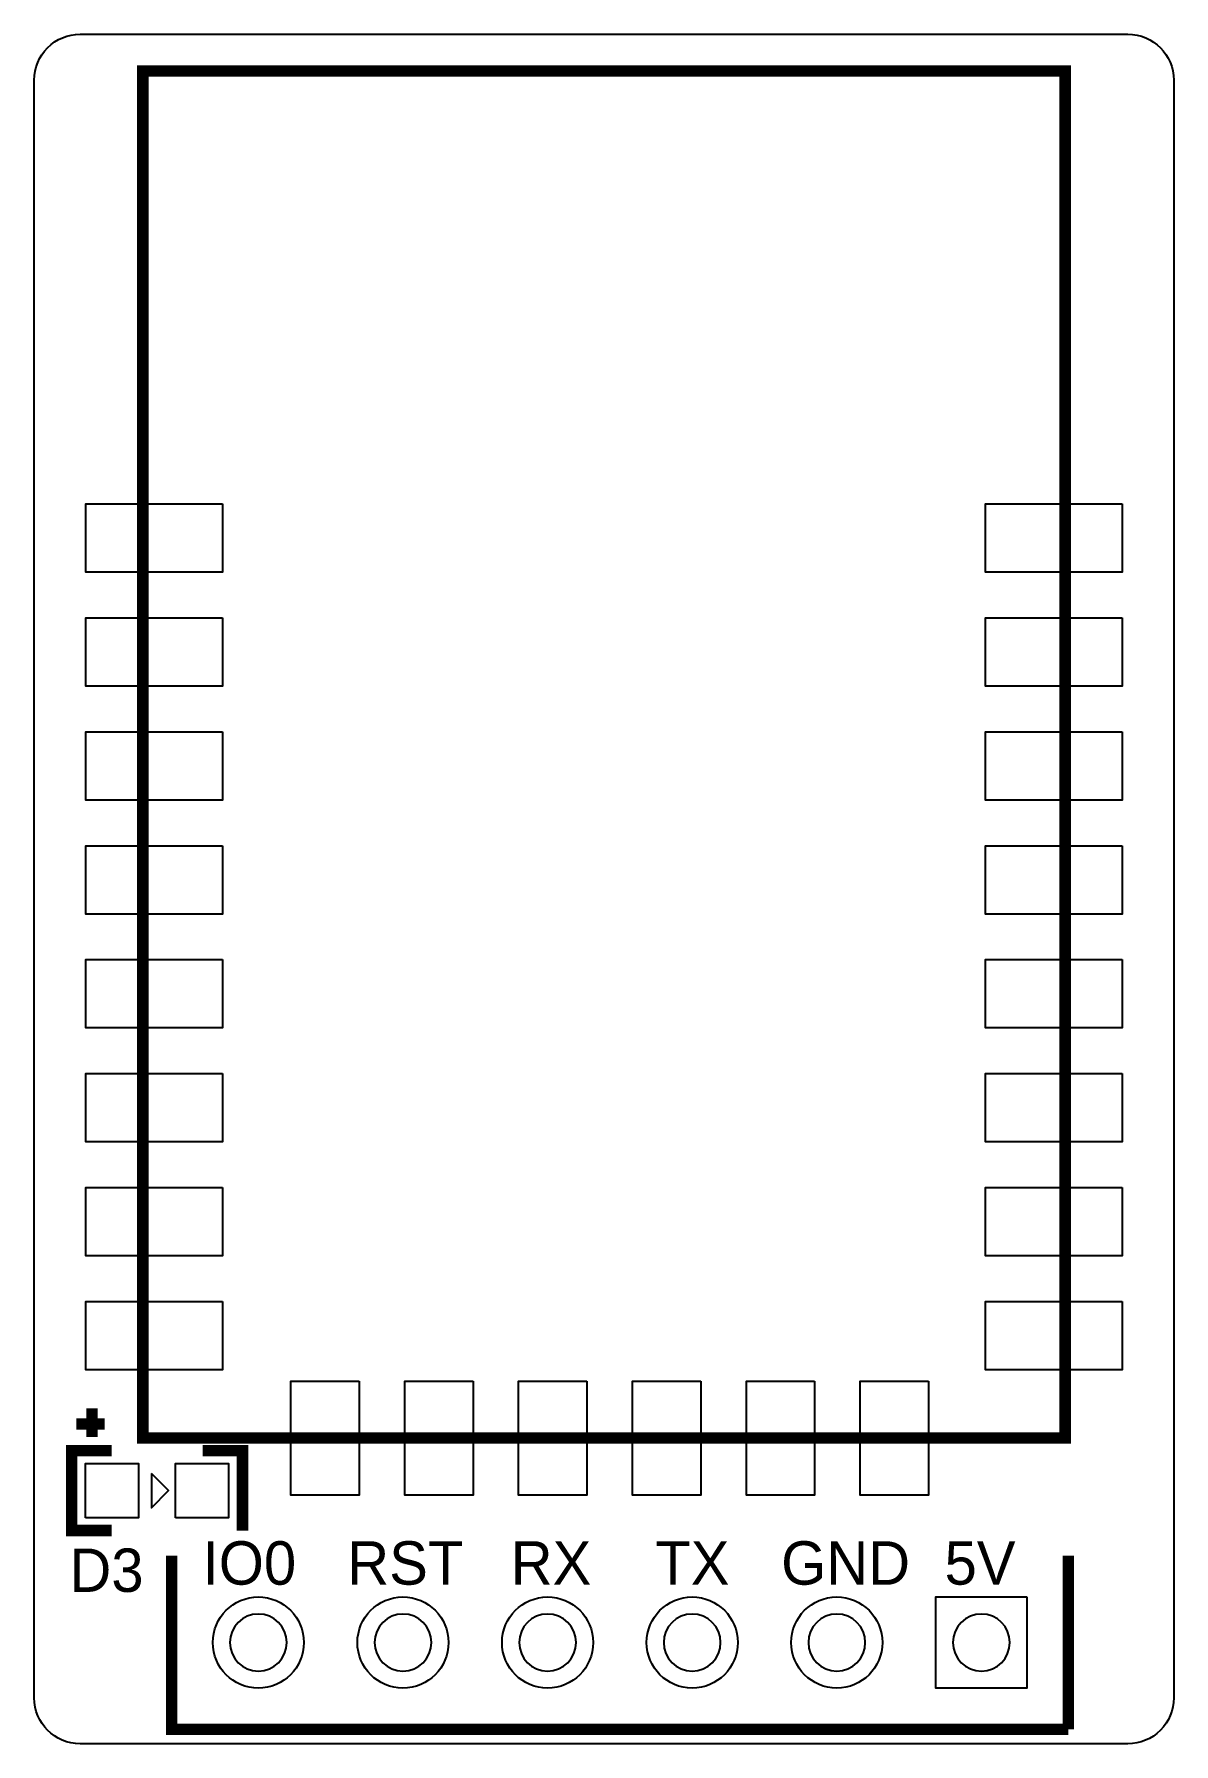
# Model space of a CAD drawing. Extents: x 0.5 to 20.5, y 0 to 30.
import ezdxf
from ezdxf.enums import TextEntityAlignment as Align

# ---------------------------------------------------------------- set-up
doc = ezdxf.new("R2010")
doc.units = 0
for name, color, linetype in [('BG_OUTLINE', 6, 'CONTINUOUS'), ('BO_SILKSCREEN_TOP', 7, 'CONTINUOUS'), ('PG_SILKSCREEN_TOP', 7, 'CONTINUOUS'), ('PIN_TOP', 12, 'CONTINUOUS'), ('RE_DISPLAY_TOP', 142, 'CONTINUOUS'), ('RE_SILKSCREEN_TOP', 7, 'CONTINUOUS')]:
    doc.layers.add(name, color=color, linetype=linetype)

msp = doc.modelspace()

# ---------------------------------------------------------------- linework, layer by layer
at = {"layer": 'BG_OUTLINE'}
msp.add_lwpolyline([(19.716013, 30.015993, -0.414199), (20.523987, 29.208019), (20.523987, 0.807999, -0.414216), (19.715988, 0), (1.315999, 0, -0.414213), (0.508, 0.807999), (0.508, 29.207993, -0.414215), (1.315999, 30.015993)], format="xyb", close=True, dxfattribs=at)
msp.add_lwpolyline([(19.716013, 30.015993, -0.414199), (20.523987, 29.208019), (20.523987, 0.807999, -0.414216), (19.715988, 0), (1.315999, 0, -0.414213), (0.508, 0.807999), (0.508, 29.207993, -0.414215), (1.315999, 30.015993)], format="xyb", close=True, dxfattribs=at)
at = {"layer": 'PG_SILKSCREEN_TOP', "const_width": 0.2}
for points in [[(18.61599, 5.367909), (18.61599, 29.367912), (2.415997, 29.367912), (2.415997, 5.367909), (18.61599, 5.367909)], [(1.248588, 5.6134), (1.748587, 5.6134)], [(1.524, 5.388813), (1.524, 5.888812)], [(1.867002, 5.144999), (1.167003, 5.144999), (1.167003, 3.745001), (1.867002, 3.745001)], [(4.166997, 3.745001), (4.166997, 5.144999), (3.466998, 5.144999)], [(2.921, 3.302), (2.921, 0.254), (18.669, 0.254)], [(18.669, 0.254), (18.669, 3.302)]]:
    msp.add_lwpolyline(points, dxfattribs=at)
at = {"layer": 'PG_SILKSCREEN_TOP'}
msp.add_lwpolyline([(2.567, 4.744999), (2.567, 4.145001), (2.867, 4.445)], close=True, dxfattribs=at)
at = {"layer": 'PIN_TOP'}
for points in [[(3.815994, 21.767902), (3.815994, 20.567904), (1.415999, 20.567904), (1.415999, 21.767902)], [(19.615988, 21.767902), (19.615988, 20.567904), (17.215993, 20.567904), (17.215993, 21.767902)], [(3.815994, 19.767906), (3.815994, 18.567908), (1.415999, 18.567908), (1.415999, 19.767906)], [(19.615988, 19.767906), (19.615988, 18.567908), (17.215993, 18.567908), (17.215993, 19.767906)], [(3.815994, 17.76791), (3.815994, 16.567912), (1.415999, 16.567912), (1.415999, 17.76791)], [(19.615988, 17.76791), (19.615988, 16.567912), (17.215993, 16.567912), (17.215993, 17.76791)], [(3.815994, 15.767914), (3.815994, 14.567916), (1.415999, 14.567916), (1.415999, 15.767914)], [(19.615988, 15.767914), (19.615988, 14.567916), (17.215993, 14.567916), (17.215993, 15.767914)], [(3.815994, 13.767892), (3.815994, 12.567895), (1.415999, 12.567895), (1.415999, 13.767892)], [(19.615988, 13.767892), (19.615988, 12.567895), (17.215993, 12.567895), (17.215993, 13.767892)], [(3.815994, 11.767896), (3.815994, 10.567899), (1.415999, 10.567899), (1.415999, 11.767896)], [(19.615988, 11.767896), (19.615988, 10.567899), (17.215993, 10.567899), (17.215993, 11.767896)], [(3.815994, 9.7679), (3.815994, 8.567903), (1.415999, 8.567903), (1.415999, 9.7679)], [(19.615988, 9.7679), (19.615988, 8.567903), (17.215993, 8.567903), (17.215993, 9.7679)], [(3.815994, 7.767904), (3.815994, 6.567907), (1.415999, 6.567907), (1.415999, 7.767904)], [(19.615988, 7.767904), (19.615988, 6.567907), (17.215993, 6.567907), (17.215993, 7.767904)], [(6.21599, 6.367907), (6.21599, 4.367911), (5.015992, 4.367911), (5.015992, 6.367907)], [(8.215986, 6.367907), (8.215986, 4.367911), (7.015988, 4.367911), (7.015988, 6.367907)], [(10.215982, 6.367907), (10.215982, 4.367911), (9.015984, 4.367911), (9.015984, 6.367907)], [(12.215978, 6.367907), (12.215978, 4.367911), (11.01598, 4.367911), (11.01598, 6.367907)], [(14.215999, 6.367907), (14.215999, 4.367911), (13.016001, 4.367911), (13.016001, 6.367907)], [(16.215995, 6.367907), (16.215995, 4.367911), (15.015997, 4.367911), (15.015997, 6.367907)], [(1.412011, 3.969995), (1.412011, 4.920005), (2.342007, 4.920005), (2.342007, 3.969995)], [(2.991993, 3.969995), (2.991993, 4.920005), (3.921989, 4.920005), (3.921989, 3.969995)], [(17.944998, 2.577998), (17.944998, 0.978002), (16.345002, 0.978002), (16.345002, 2.577998)]]:
    msp.add_lwpolyline(points, close=True, dxfattribs=at)
for centre in [(4.445, 1.778), (6.985, 1.778), (9.525, 1.778), (12.065, 1.778), (14.605, 1.778)]:
    msp.add_circle(centre, 0.799998, dxfattribs=at)
at = {"layer": 'RE_DISPLAY_TOP'}
for points in [[(4.944999, 1.778, 1), (3.945001, 1.778, 1)], [(7.484999, 1.778, 1), (6.485001, 1.778, 1)], [(10.024999, 1.778, 1), (9.025001, 1.778, 1)], [(12.564999, 1.778, 1), (11.565001, 1.778, 1)], [(15.104999, 1.778, 1), (14.105001, 1.778, 1)], [(17.644999, 1.778, 1), (16.645001, 1.778, 1)]]:
    msp.add_lwpolyline(points, format="xyb", close=True, dxfattribs=at)

# ---------------------------------------------------------------- texts
at = {"layer": 'BO_SILKSCREEN_TOP'}
for s, p in [('IO0', (3.4671, 2.794)), ('RST', (6.0071, 2.794)), ('RX', (8.8773, 2.794)), ('TX', (11.4173, 2.794)), ('GND', (13.6271, 2.794)), ('5V', (16.4973, 2.794))]:
    msp.add_text(s, height=0.762, dxfattribs=at).set_placement(p)
at = {"layer": 'RE_SILKSCREEN_TOP'}
msp.add_text('D3', height=0.762, dxfattribs=at).set_placement((1.778, 2.667), align=Align.CENTER)

doc.saveas('drawing.dxf')
